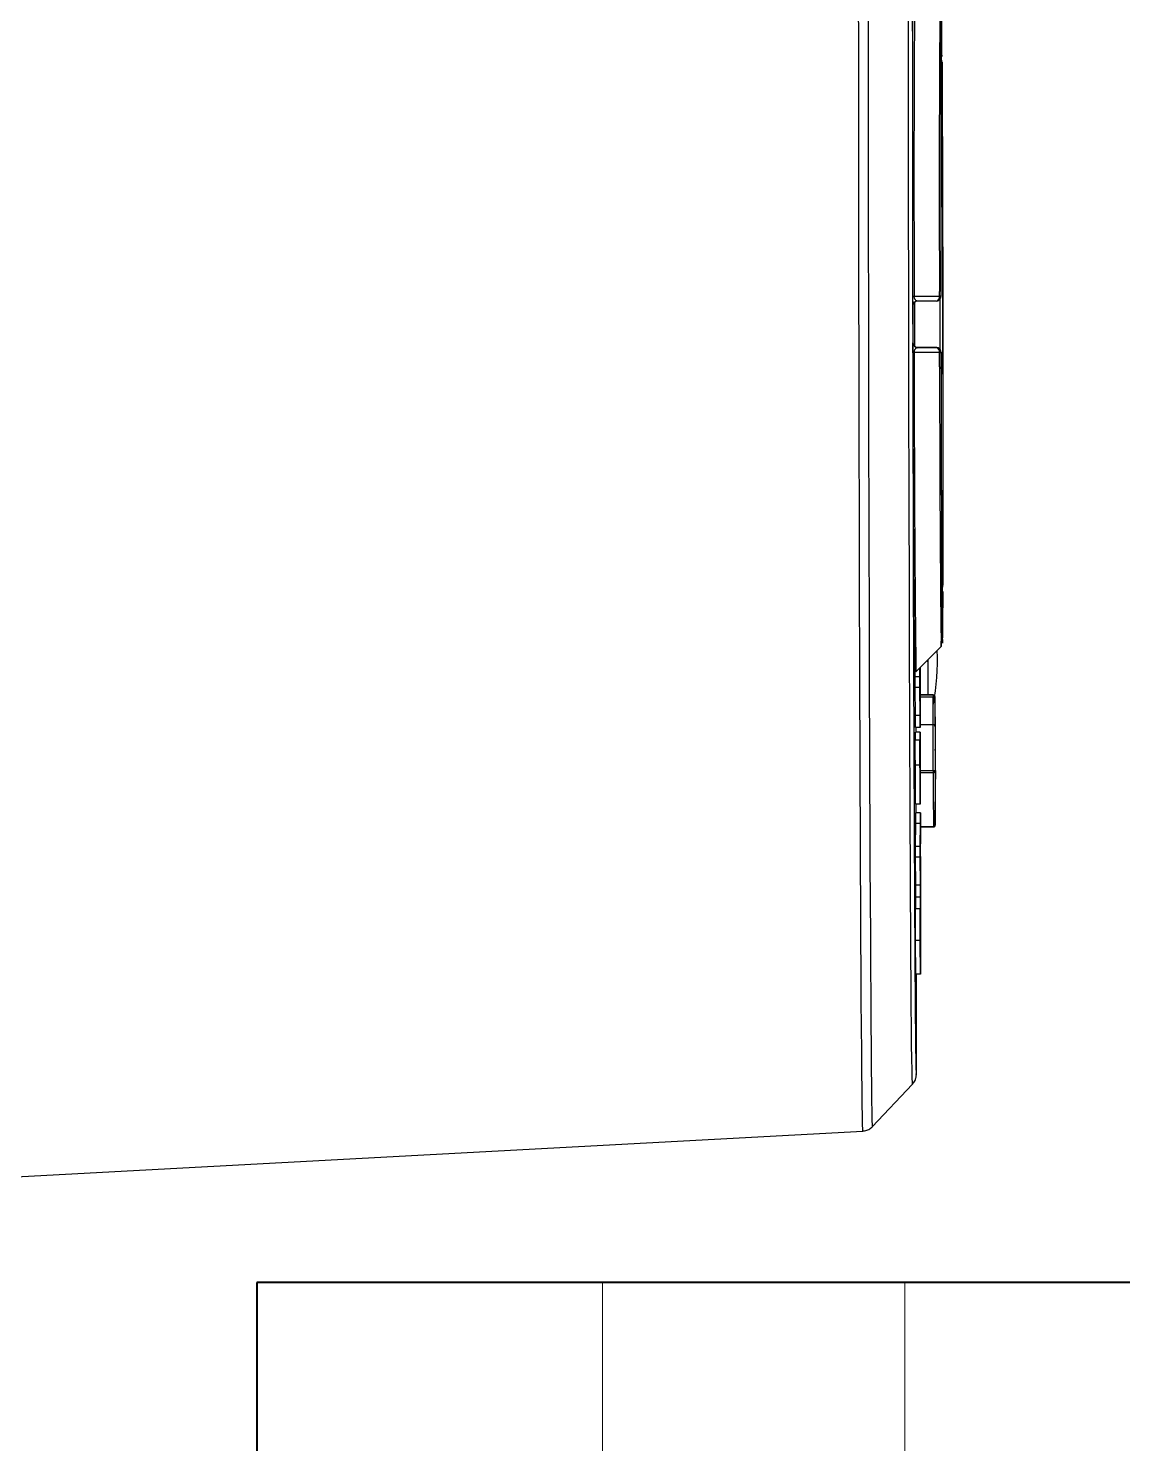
# Model space of a CAD drawing. Header units: millimetres. Extents: x 2104 to 4053, y 855 to 2233.
# Drawn here: x 3170.4 to 3288, y 1069.5 to 1221.5 of the extents above; entities that cross this region are included whole.
import ezdxf

# ---------------------------------------------------------------- set-up
doc = ezdxf.new("R2010")
doc.units = ezdxf.units.MM
for name, color, linetype, lineweight in [('AM_BOR', 7, 'Continuous', 50), ('粗实线', 7, 'Continuous', 40), ('细实线', 3, 'Continuous', 13)]:
    doc.layers.add(name, color=color, linetype=linetype, lineweight=lineweight)

# ---------------------------------------------------------------- blocks, each defined once
blk = doc.blocks.new('rA3')
at = {"layer": '粗实线'}
for p, q in [((568.384, 174.26), (568.384, 129.26)), ((748.384, 174.26), (568.384, 174.26))]:
    blk.add_line(p, q, dxfattribs=at)
at = {"layer": '细实线'}
for p, q in [((576.384, 174.26), (576.384, 149.26)), ((583.384, 174.26), (583.384, 149.26))]:
    blk.add_line(p, q, dxfattribs=at)

msp = doc.modelspace()

# ---------------------------------------------------------------- linework, layer by layer
at = {"color": 7, "linetype": 'Continuous', "lineweight": 25}
for p, q in [((3268.549, 1218.622), (3268.549, 1220.863)), ((3268.549, 1218.622), (3268.532, 1218.496)), ((3268.57, 1217.87), (3268.57, 1215.628)), ((3265.664, 1192.126), (3265.816, 1192.239)), ((3268.133, 1192.252), (3268.142, 1192.256)), ((3268.297, 1192.746), (3268.296, 1193.25)), ((3268.444, 1192.716), (3268.452, 1192.72)), ((3265.459, 1191.716), (3265.44, 1191.708)), ((3265.447, 1187.709), (3265.466, 1187.716)), ((3265.966, 1187.217), (3265.947, 1187.209)), ((3267.963, 1187.219), (3265.966, 1187.217)), ((3267.954, 1187.215), (3267.963, 1187.219)), ((3268.31, 1185.148), (3268.307, 1186.685)), ((3268.463, 1186.72), (3268.455, 1186.716)), ((3268.659, 1163.939), (3268.667, 1161.701)), ((3268.631, 1161.058), (3268.648, 1160.932)), ((3268.656, 1158.694), (3268.648, 1160.932)), ((3265.685, 1151.856), (3265.706, 1154.327)), ((3265.768, 1152.402), (3268.47, 1155.113)), ((3268.47, 1155.113), (3268.468, 1155.118)), ((3266.185, 1151.857), (3266.193, 1152.829)), ((3266.207, 1152.786), (3266.205, 1152.532)), ((3266.205, 1152.532), (3266.211, 1149.164)), ((3266.215, 1152.85), (3266.216, 1152.14)), ((3265.622, 1152.048), (3265.621, 1152.049)), ((3266.185, 1151.857), (3265.685, 1151.856)), ((3265.687, 1150.711), (3265.685, 1151.856)), ((3266.187, 1150.712), (3266.185, 1151.857)), ((3266.203, 1152.362), (3266.191, 1150.997)), ((3266.191, 1150.997), (3266.208, 1149.371)), ((3266.208, 1149.371), (3266.203, 1152.362)), ((3266.215, 1152.139), (3266.206, 1152.139)), ((3266.216, 1152.14), (3266.215, 1152.139)), ((3266.187, 1150.712), (3265.687, 1150.711)), ((3265.717, 1147.703), (3265.687, 1150.711)), ((3266.217, 1147.704), (3266.187, 1150.712)), ((3267.62, 1149.911), (3266.209, 1149.908)), ((3266.209, 1149.905), (3267.619, 1149.907)), ((3267.619, 1149.654), (3266.21, 1149.651)), ((3266.219, 1149.507), (3266.21, 1149.507)), ((3266.221, 1149.507), (3266.21, 1149.507)), ((3266.219, 1149.507), (3266.221, 1149.507)), ((3266.221, 1149.507), (3266.226, 1146.418)), ((3267.619, 1149.907), (3267.62, 1149.911)), ((3266.211, 1149.164), (3266.213, 1148.923)), ((3266.217, 1147.704), (3265.717, 1147.703)), ((3266.225, 1146.417), (3265.725, 1146.417)), ((3265.776, 1145.887), (3265.775, 1146.417)), ((3266.225, 1146.727), (3267.622, 1146.729)), ((3266.226, 1146.418), (3266.225, 1146.417)), ((3267.615, 1141.796), (3267.622, 1146.729)), ((3267.822, 1146.588), (3267.815, 1141.655)), ((3267.83, 1147.532), (3267.822, 1142.017)), ((3267.832, 1147.108), (3267.829, 1144.563)), ((3267.83, 1147.532), (3267.831, 1147.532)), ((3267.83, 1147.25), (3267.832, 1147.25)), ((3267.83, 1147.108), (3267.832, 1147.108)), ((3267.831, 1147.532), (3267.832, 1147.25)), ((3265.698, 1145.033), (3265.704, 1145.035)), ((3266.198, 1145.034), (3265.698, 1145.033)), ((3266.204, 1145.036), (3265.704, 1145.035)), ((3265.713, 1145.886), (3265.714, 1145.887)), ((3266.213, 1145.887), (3265.713, 1145.886)), ((3265.714, 1145.035), (3265.713, 1145.886)), ((3266.214, 1145.888), (3265.714, 1145.887)), ((3266.198, 1145.034), (3266.204, 1145.036)), ((3266.204, 1145.036), (3266.205, 1144.35)), ((3266.213, 1145.887), (3266.214, 1145.888)), ((3266.218, 1142.924), (3266.213, 1145.887)), ((3266.22, 1145.18), (3266.228, 1145.183)), ((3266.228, 1145.183), (3266.229, 1144.602)), ((3266.224, 1143.809), (3266.223, 1143.808)), ((3266.229, 1144.602), (3266.228, 1144.057)), ((3267.828, 1144.138), (3267.824, 1141.593)), ((3267.825, 1144.138), (3267.828, 1144.138)), ((3267.826, 1144.563), (3267.829, 1144.563)), ((3267.828, 1144.138), (3267.841, 1141.381)), ((3267.829, 1144.563), (3267.842, 1141.805)), ((3267.848, 1143.926), (3267.84, 1138.411)), ((3267.846, 1144.35), (3267.842, 1141.805)), ((3267.845, 1144.068), (3267.848, 1144.068)), ((3267.845, 1143.926), (3267.848, 1143.926)), ((3267.846, 1144.35), (3267.848, 1144.068)), ((3267.846, 1144.35), (3267.846, 1144.35)), ((3266.201, 1142.358), (3265.701, 1142.357)), ((3266.219, 1142.925), (3266.218, 1142.924)), ((3266.234, 1141.794), (3267.615, 1141.796)), ((3267.823, 1141.876), (3267.824, 1141.593)), ((3267.839, 1141.805), (3267.842, 1141.805)), ((3267.615, 1141.543), (3266.234, 1141.541)), ((3267.824, 1141.593), (3267.824, 1141.593)), ((3267.841, 1141.381), (3267.838, 1138.835)), ((3267.843, 1135.928), (3267.85, 1140.86)), ((3266.225, 1138.18), (3265.725, 1138.179)), ((3265.791, 1137.225), (3265.789, 1138.179)), ((3267.838, 1138.694), (3267.839, 1138.411)), ((3267.839, 1138.411), (3267.84, 1138.411)), ((3265.716, 1133.608), (3265.738, 1136.08)), ((3266.238, 1136.08), (3265.738, 1136.08)), ((3265.74, 1137.224), (3265.742, 1137.225)), ((3266.24, 1137.225), (3265.74, 1137.224)), ((3266.242, 1137.226), (3265.742, 1137.225)), ((3266.216, 1133.609), (3266.238, 1136.08)), ((3266.24, 1137.225), (3266.242, 1137.226)), ((3266.242, 1137.226), (3266.247, 1133.892)), ((3266.244, 1135.759), (3267.643, 1135.762)), ((3266.244, 1135.725), (3267.643, 1135.727)), ((3266.239, 1134.539), (3266.236, 1134.284)), ((3266.236, 1134.284), (3266.242, 1130.917)), ((3266.216, 1133.609), (3265.716, 1133.608)), ((3265.718, 1132.463), (3265.716, 1133.608)), ((3266.218, 1132.464), (3266.216, 1133.609)), ((3266.235, 1134.114), (3266.222, 1132.749)), ((3266.222, 1132.749), (3266.24, 1131.124)), ((3266.24, 1131.124), (3266.235, 1134.114)), ((3266.246, 1133.892), (3266.237, 1133.891)), ((3266.247, 1133.892), (3266.246, 1133.892)), ((3266.218, 1132.464), (3265.718, 1132.463)), ((3265.749, 1129.455), (3265.718, 1132.463)), ((3266.249, 1129.456), (3266.218, 1132.464)), ((3266.251, 1131.259), (3266.242, 1131.259)), ((3266.252, 1131.259), (3266.242, 1131.259)), ((3266.251, 1131.259), (3266.252, 1131.259)), ((3266.252, 1131.259), (3266.261, 1126.177)), ((3266.242, 1130.917), (3266.245, 1130.675)), ((3266.249, 1129.456), (3265.749, 1129.455)), ((3266.256, 1128.18), (3265.756, 1128.179)), ((3266.236, 1126.926), (3265.736, 1126.925)), ((3266.252, 1126.13), (3266.254, 1126.762)), ((3266.257, 1125.201), (3266.254, 1124.589)), ((3266.261, 1126.177), (3266.257, 1125.201)), ((3266.249, 1124.719), (3266.249, 1124.72)), ((3266.234, 1123.514), (3265.734, 1123.513)), ((3265.74, 1119.901), (3265.734, 1123.513)), ((3266.24, 1119.902), (3266.234, 1123.514)), ((3266.239, 1122.122), (3266.252, 1122.127)), ((3266.252, 1122.127), (3266.251, 1122.944)), ((3266.253, 1122.919), (3266.254, 1122.128)), ((3266.254, 1122.128), (3266.262, 1122.131)), ((3266.262, 1122.131), (3266.254, 1122.131)), ((3266.265, 1122.98), (3266.266, 1122.98)), ((3266.266, 1122.98), (3266.272, 1119.915)), ((3266.264, 1120.759), (3266.245, 1120.751)), ((3266.24, 1119.902), (3265.74, 1119.901)), ((3265.838, 1109.839), (3265.821, 1119.901)), ((3266.242, 1119.903), (3266.24, 1119.902)), ((3266.272, 1119.915), (3266.27, 1119.914)), ((3261.08, 1103.522), (3265.396, 1108.085)), ((3108.831, 1094.867), (3260.071, 1103.054))]:
    msp.add_line(p, q, dxfattribs=at)
at = {"color": 7, "linetype": 'Continuous', "lineweight": 25, "flags": 128}
for points in [[(3265.433, 1192.764), (3265.429, 1196.375), (3265.425, 1199.925), (3265.423, 1203.38), (3265.422, 1206.707), (3265.422, 1209.877), (3265.423, 1212.859), (3265.426, 1215.625), (3265.43, 1218.151), (3265.435, 1220.411), (3265.441, 1222.386), (3265.449, 1224.056), (3265.457, 1225.407), (3265.466, 1226.425), (3265.476, 1227.101), (3265.487, 1227.429), (3265.499, 1227.405), (3265.511, 1227.031), (3265.523, 1226.309), (3265.536, 1225.246), (3265.549, 1223.852)], [(3265.396, 1108.085), (3265.396, 1108.085), (3265.379, 1108.246), (3265.361, 1108.756), (3265.343, 1109.614), (3265.325, 1110.816), (3265.306, 1112.357), (3265.287, 1114.23), (3265.268, 1116.428), (3265.249, 1118.94), (3265.23, 1121.756), (3265.211, 1124.864), (3265.192, 1128.251), (3265.173, 1131.902), (3265.155, 1135.801), (3265.137, 1139.932), (3265.12, 1144.276), (3265.103, 1148.816), (3265.087, 1153.532), (3265.072, 1158.404), (3265.057, 1163.41), (3265.043, 1168.529), (3265.031, 1173.74), (3265.019, 1179.019), (3265.008, 1184.345), (3264.998, 1189.694), (3264.989, 1195.044), (3264.982, 1200.371), (3264.976, 1205.653), (3264.97, 1210.866), (3264.966, 1215.99), (3264.964, 1221.001), (3264.962, 1225.878)], [(3260.071, 1103.054), (3260.071, 1103.054), (3260.053, 1103.235), (3260.034, 1103.77), (3260.016, 1104.659), (3259.997, 1105.896), (3259.977, 1107.477), (3259.957, 1109.396), (3259.938, 1111.644), (3259.918, 1114.213), (3259.898, 1117.091), (3259.878, 1120.268), (3259.858, 1123.729), (3259.839, 1127.462), (3259.82, 1131.449), (3259.801, 1135.677), (3259.783, 1140.126), (3259.766, 1144.778), (3259.749, 1149.615), (3259.733, 1154.617), (3259.717, 1159.763), (3259.703, 1165.032), (3259.689, 1170.403), (3259.676, 1175.853), (3259.665, 1181.36), (3259.654, 1186.902), (3259.644, 1192.456), (3259.636, 1197.998), (3259.629, 1203.507), (3259.623, 1208.96), (3259.618, 1214.334), (3259.614, 1219.608), (3259.612, 1224.759)], [(3260.623, 1224.573), (3260.625, 1219.45), (3260.629, 1214.204), (3260.634, 1208.859), (3260.64, 1203.435), (3260.647, 1197.956), (3260.655, 1192.443), (3260.665, 1186.919), (3260.676, 1181.407), (3260.687, 1175.929), (3260.7, 1170.509), (3260.713, 1165.167), (3260.728, 1159.926), (3260.743, 1154.807), (3260.759, 1149.833), (3260.776, 1145.021), (3260.794, 1140.394), (3260.812, 1135.969), (3260.83, 1131.764), (3260.849, 1127.798), (3260.868, 1124.085), (3260.888, 1120.642), (3260.907, 1117.483), (3260.927, 1114.62), (3260.947, 1112.065), (3260.967, 1109.829), (3260.986, 1107.92), (3261.006, 1106.348), (3261.025, 1105.117), (3261.043, 1104.234), (3261.062, 1103.701), (3261.079, 1103.521), (3261.08, 1103.522)], [(3268.549, 1220.863), (3268.536, 1222.223), (3268.523, 1223.215), (3268.511, 1223.827), (3268.499, 1224.052), (3268.488, 1223.887), (3268.477, 1223.335), (3268.468, 1222.401), (3268.459, 1221.097), (3268.452, 1219.436), (3268.446, 1217.439), (3268.441, 1215.127), (3268.437, 1212.528), (3268.435, 1209.669), (3268.434, 1206.585), (3268.434, 1203.309), (3268.436, 1199.88), (3268.44, 1196.335), (3268.444, 1192.716)], [(3265.378, 1223.645), (3265.38, 1218.682), (3265.383, 1213.589), (3265.388, 1208.39), (3265.394, 1203.108), (3265.401, 1197.767), (3265.409, 1192.39), (3265.418, 1187.002), (3265.428, 1181.627), (3265.44, 1176.287), (3265.452, 1171.008), (3265.466, 1165.813), (3265.48, 1160.725), (3265.495, 1155.766), (3265.511, 1150.96), (3265.528, 1146.326), (3265.545, 1141.886), (3265.563, 1137.661), (3265.581, 1133.667), (3265.6, 1129.924), (3265.619, 1126.448), (3265.638, 1123.255), (3265.657, 1120.358), (3265.676, 1117.771), (3265.696, 1115.505), (3265.715, 1113.571), (3265.734, 1111.977), (3265.752, 1110.73), (3265.771, 1109.835), (3265.788, 1109.297), (3265.803, 1109.122)], [(3268.667, 1161.701), (3268.672, 1163.958), (3268.676, 1166.508), (3268.679, 1169.323), (3268.68, 1172.37), (3268.679, 1175.614), (3268.678, 1179.019), (3268.675, 1182.545), (3268.67, 1186.154), (3268.665, 1189.804), (3268.658, 1193.453), (3268.65, 1197.06), (3268.641, 1200.585), (3268.63, 1203.986), (3268.62, 1207.226), (3268.608, 1210.267), (3268.596, 1213.076), (3268.583, 1215.62), (3268.57, 1217.87)], [(3268.57, 1215.628), (3268.582, 1213.545), (3268.593, 1211.196), (3268.605, 1208.606), (3268.615, 1205.806), (3268.625, 1202.826), (3268.634, 1199.7), (3268.643, 1196.463), (3268.65, 1193.151), (3268.656, 1189.801), (3268.662, 1186.45), (3268.666, 1183.136), (3268.669, 1179.897), (3268.67, 1176.768), (3268.67, 1173.784), (3268.669, 1170.979), (3268.667, 1168.384), (3268.664, 1166.029), (3268.659, 1163.939)], [(3265.466, 1187.711), (3265.466, 1187.86), (3265.465, 1188.479), (3265.464, 1189.097), (3265.463, 1189.716), (3265.462, 1190.335), (3265.461, 1190.954), (3265.46, 1191.572), (3265.459, 1192.19)], [(3265.581, 1192.736), (3267.102, 1192.742), (3268.297, 1192.746)], [(3265.655, 1187.325), (3265.654, 1188.092), (3265.648, 1191.495), (3265.647, 1192.111)], [(3267.945, 1192.215), (3266.822, 1192.212), (3265.939, 1192.209)], [(3268.371, 1186.898), (3268.366, 1189.799), (3268.361, 1192.437)], [(3268.307, 1186.685), (3266.786, 1186.681), (3265.592, 1186.679)], [(3265.947, 1187.209), (3267.071, 1187.213), (3267.954, 1187.215)], [(3268.455, 1186.716), (3268.462, 1183.098), (3268.471, 1179.556), (3268.481, 1176.13), (3268.492, 1172.859), (3268.504, 1169.779), (3268.516, 1166.927), (3268.528, 1164.333), (3268.541, 1162.029), (3268.554, 1160.04), (3268.567, 1158.388), (3268.58, 1157.092), (3268.593, 1156.167), (3268.605, 1155.624), (3268.617, 1155.469), (3268.628, 1155.703), (3268.638, 1156.324), (3268.648, 1157.325), (3268.656, 1158.694)], [(3268.648, 1160.932), (3268.64, 1159.696), (3268.632, 1158.797), (3268.631, 1158.747)], [(3267.831, 1147.532), (3267.831, 1147.545), (3267.831, 1147.554), (3267.83, 1147.56), (3267.83, 1147.562), (3267.83, 1147.56), (3267.83, 1147.554), (3267.83, 1147.545), (3267.83, 1147.532)], [(3267.846, 1144.35), (3267.846, 1144.363), (3267.846, 1144.372), (3267.846, 1144.378), (3267.846, 1144.38), (3267.846, 1144.378), (3267.846, 1144.372), (3267.846, 1144.363), (3267.846, 1144.35)], [(3267.855, 1141.796), (3267.856, 1141.798), (3267.857, 1141.767), (3267.858, 1141.681)], [(3267.815, 1141.655), (3267.811, 1141.633), (3267.8, 1141.612), (3267.781, 1141.593), (3267.756, 1141.576), (3267.726, 1141.562), (3267.691, 1141.552), (3267.654, 1141.545), (3267.615, 1141.543)], [(3267.824, 1141.593), (3267.824, 1141.58), (3267.824, 1141.571), (3267.824, 1141.565), (3267.824, 1141.563), (3267.824, 1141.565), (3267.824, 1141.571), (3267.824, 1141.58), (3267.824, 1141.593)], [(3267.853, 1141.633), (3267.855, 1141.642), (3267.858, 1141.681)], [(3267.853, 1141.635), (3267.855, 1141.643), (3267.858, 1141.681)], [(3267.839, 1138.411), (3267.84, 1138.398), (3267.84, 1138.389), (3267.84, 1138.383), (3267.84, 1138.381), (3267.84, 1138.383), (3267.84, 1138.389), (3267.84, 1138.398), (3267.84, 1138.411)], [(3265.803, 1109.122), (3265.806, 1109.118), (3265.822, 1109.299), (3265.838, 1109.839)]]:
    msp.add_lwpolyline(points, dxfattribs=at)
at = {"color": 7, "linetype": 'Continuous', "lineweight": 25}
for centre, radius, start, end in [((6034.651, 1205.22), 2769.098, 179.547097, 180.258305), ((5504.356, 1204.985), 2236.091, 179.502437, 180.300687), ((5484.057, 1203.276), 2215.63, 179.529309, 180.272985), ((3264.23, 1221.011), 4.298, 357.5452, 6.23459), ((3017.261, 1216.869), 251.294, 0.39955, 0.90225), ((3268.368, 1217.843), 0.204, 7.61896, 62.28189), ((3268.07, 1217.869), 0.5, 0.35633, 38.11251), ((3265.562, 1193.041), 0.305, 245.02419, 273.52047), ((3265.94, 1191.709), 0.5, 90.09857, 180.09888), ((3267.849, 1192.661), 0.456, 282.18371, 10.8145), ((3267.944, 1192.715), 0.5, 270.09857, 0.09888), ((3268.315, 1192.46), 0.287, 63.19188, 93.66199), ((3265.947, 1187.709), 0.5, 180.09864, 270.09834), ((5860.491, 1182.605), 2595.05, 179.910713, 180.674669), ((3265.574, 1186.382), 0.297, 86.61725, 115.90438), ((5635.841, 1181.735), 2370.254, 179.880493, 180.709083), ((3267.858, 1186.768), 0.457, 349.43053, 77.87658), ((3267.955, 1186.715), 0.5, 0.09864, 90.09834), ((3268.324, 1186.964), 0.28, 266.48606, 297.72202), ((5477.915, 1183.797), 2209.454, 179.924204, 180.667867), ((5802.483, 1183.454), 2534.173, 179.961707, 180.640675), ((3268.464, 1161.727), 0.205, 297.93947, 352.6439), ((3268.167, 1161.7), 0.5, 321.98455, 359.84206), ((3263.977, 1158.527), 4.659, 354.03002, 2.69916), ((3201.341, 1157.514), 67.172, 357.95233, 0.58995), ((3179.916, 1154.916), 85.754, 358.08312, 0.52304), ((3243.572, 1153.536), 24.5, 349.14935, 2.69032), ((5217.218, 1156.833), 1950.196, 180.09313, 180.203408), ((5236.333, 1156.883), 1969.308, 180.093574, 180.202875), ((3290.477, 1149.767), 22.858, 179.64804, 180.28338), ((3267.619, 1149.707), 0.2, 0.11705, 90.10991), ((3267.665, 1149.883), 0.234, 258.66718, 311.42285), ((2476.836, 1147.486), 790.786, 359.94516, 0.157059), ((2424.318, 1147.395), 843.505, 359.94516, 0.157059), ((2666.292, 1142.768), 601.568, 359.896412, 0.660921), ((3267.647, 1146.552), 0.179, 11.69361, 98.09412), ((3241.496, 1147.134), 26.336, 359.94466, 0.25233), ((3241.511, 1143.952), 26.336, 359.94466, 0.25233), ((3321.891, 1141.747), 54.276, 179.94747, 180.21494), ((3267.64, 1141.619), 0.179, 11.69361, 98.09412), ((3294.159, 1141.991), 26.336, 179.94466, 180.25233), ((3317.112, 1141.053), 49.263, 179.1351, 180.2239), ((5640.816, 1150.195), 2373.217, 180.208878, 180.348456), ((5618.94, 1150.227), 2351.141, 180.208878, 180.348456), ((3294.174, 1138.81), 26.336, 179.94466, 180.25233), ((3267.658, 1135.947), 0.186, 265.27935, 354.11296), ((3267.643, 1135.927), 0.2, 270.09849, 359.91832), ((3268.669, 1135.757), 1.026, 179.73008, 181.64408), ((3264.338, 1109.837), 1.5, 358.75998, 0.09872)]:
    msp.add_arc(centre, radius, start, end, dxfattribs=at)
for points, knots in [([(3265.44, 1191.708), (3265.439, 1191.72), (3265.438, 1191.742), (3265.436, 1191.934), (3265.435, 1192.214), (3265.434, 1192.516), (3265.434, 1192.681), (3265.433, 1192.764)], [0, 0, 0, 0, 0.2502314, 0.5000296, 0.7491734, 0.874662, 1, 1, 1, 1]), ([(3265.569, 1192.031), (3265.595, 1192.059), (3265.645, 1192.115), (3265.708, 1192.148), (3265.739, 1192.165)], [0, 0, 0, 0, 0.5004437, 1, 1, 1, 1]), ([(3265.939, 1192.209), (3265.898, 1192.215), (3265.818, 1192.225), (3265.721, 1192.302), (3265.653, 1192.401), (3265.613, 1192.492), (3265.589, 1192.588), (3265.58, 1192.673), (3265.581, 1192.715), (3265.581, 1192.736)], [0, 0, 0, 0, 0.28654563, 0.56106869, 0.68919014, 0.8054766, 0.90650496, 0.95317639, 1, 1, 1, 1]), ([(3268.165, 1192.266), (3268.206, 1192.289), (3268.293, 1192.339), (3268.378, 1192.446), (3268.44, 1192.574), (3268.448, 1192.666), (3268.452, 1192.72)], [0, 0, 0, 0, 0.2335598, 0.4987543, 0.7053199, 1, 1, 1, 1]), ([(3265.444, 1186.649), (3265.444, 1186.732), (3265.444, 1186.898), (3265.444, 1187.2), (3265.444, 1187.481), (3265.445, 1187.673), (3265.446, 1187.697), (3265.447, 1187.709)], [0, 0, 0, 0, 0.1253862, 0.2510607, 0.5003133, 0.7501156, 1, 1, 1, 1]), ([(3265.966, 1187.217), (3265.895, 1187.225), (3265.787, 1187.238), (3265.657, 1187.317), (3265.603, 1187.375), (3265.577, 1187.402)], [0, 0, 0, 0, 0.4990701, 0.7628027, 1, 1, 1, 1]), ([(3265.592, 1186.679), (3265.591, 1186.7), (3265.59, 1186.742), (3265.599, 1186.827), (3265.622, 1186.923), (3265.663, 1187.015), (3265.73, 1187.115), (3265.826, 1187.193), (3265.906, 1187.204), (3265.947, 1187.209)], [0, 0, 0, 0, 0.0469095, 0.0936327, 0.1947106, 0.3110168, 0.4391204, 0.7135016, 1, 1, 1, 1]), ([(3268.174, 1187.173), (3268.143, 1187.185), (3268.075, 1187.213), (3268.002, 1187.217), (3267.963, 1187.219)], [0, 0, 0, 0, 0.4553313, 1, 1, 1, 1]), ([(3268.463, 1186.72), (3268.458, 1186.773), (3268.45, 1186.865), (3268.387, 1186.993), (3268.302, 1187.1), (3268.215, 1187.149), (3268.174, 1187.173)], [0, 0, 0, 0, 0.2946467, 0.5012456, 0.7664226, 1, 1, 1, 1]), ([(3265.668, 1162.663), (3265.664, 1162.662), (3265.656, 1162.662), (3265.646, 1162.656), (3265.645, 1162.648), (3265.644, 1162.642)], [0, 0, 0, 0, 0.2172611, 0.4477367, 1, 1, 1, 1]), ([(3266.215, 1152.139), (3266.214, 1152.256), (3266.214, 1152.49), (3266.213, 1152.77), (3266.213, 1152.842), (3266.213, 1152.848)], [0, 0, 0, 0, 0.4795717, 0.9562726, 1, 1, 1, 1]), ([(3266.218, 1148.609), (3266.219, 1148.617), (3266.219, 1148.633), (3266.22, 1148.969), (3266.219, 1149.302), (3266.219, 1149.507)], [0, 0, 0, 0, 0.2808814, 0.5588569, 1, 1, 1, 1]), ([(3266.213, 1148.923), (3266.214, 1148.833), (3266.216, 1148.673), (3266.217, 1148.629), (3266.218, 1148.609)], [0, 0, 0, 0, 0.5603886, 1, 1, 1, 1]), ([(3265.725, 1146.417), (3265.724, 1146.606), (3265.723, 1146.987), (3265.72, 1147.395), (3265.718, 1147.586), (3265.717, 1147.703)], [0, 0, 0, 0, 0.277759, 0.5582123, 1, 1, 1, 1]), ([(3266.225, 1146.417), (3266.224, 1146.607), (3266.223, 1146.988), (3266.22, 1147.396), (3266.218, 1147.587), (3266.217, 1147.704)], [0, 0, 0, 0, 0.277759, 0.5582123, 1, 1, 1, 1]), ([(3265.701, 1142.357), (3265.701, 1142.863), (3265.699, 1143.765), (3265.698, 1144.645), (3265.698, 1145.033)], [0, 0, 0, 0, 0.5599154, 1, 1, 1, 1]), ([(3266.201, 1142.358), (3266.201, 1142.863), (3266.199, 1143.766), (3266.198, 1144.646), (3266.198, 1145.034)], [0, 0, 0, 0, 0.5599154, 1, 1, 1, 1]), ([(3266.214, 1145.888), (3266.214, 1145.776), (3266.215, 1145.552), (3266.216, 1145.304), (3266.218, 1145.175), (3266.219, 1145.178), (3266.22, 1145.18)], [0, 0, 0, 0, 0.1867494, 0.3723338, 0.5591229, 1, 1, 1, 1]), ([(3266.205, 1144.35), (3266.205, 1144.261), (3266.203, 1144.082), (3266.202, 1143.581), (3266.203, 1142.91), (3266.203, 1142.484), (3266.204, 1142.271)], [0, 0, 0, 0, 0.2807684, 0.5596325, 0.7793612, 1, 1, 1, 1]), ([(3266.223, 1143.808), (3266.222, 1143.804), (3266.221, 1143.797), (3266.219, 1143.736), (3266.219, 1143.369), (3266.219, 1143.073), (3266.219, 1142.925)], [0, 0, 0, 0, 0.2814958, 0.5616084, 0.7793283, 1, 1, 1, 1]), ([(3266.231, 1142.141), (3266.231, 1142.382), (3266.23, 1142.862), (3266.228, 1143.49), (3266.226, 1143.779), (3266.225, 1143.799), (3266.224, 1143.809)], [0, 0, 0, 0, 0.2811486, 0.5595012, 0.7791204, 1, 1, 1, 1]), ([(3266.228, 1144.057), (3266.23, 1143.676), (3266.232, 1142.995), (3266.233, 1142.224), (3266.234, 1141.884)], [0, 0, 0, 0, 0.559112, 1, 1, 1, 1]), ([(3265.725, 1138.179), (3265.722, 1138.222), (3265.718, 1138.309), (3265.711, 1139.206), (3265.705, 1140.705), (3265.702, 1141.806), (3265.701, 1142.357)], [0, 0, 0, 0, 0.2808621, 0.5603944, 0.779988, 1, 1, 1, 1]), ([(3266.225, 1138.18), (3266.222, 1138.223), (3266.218, 1138.31), (3266.211, 1139.207), (3266.205, 1140.706), (3266.202, 1141.807), (3266.201, 1142.358)], [0, 0, 0, 0, 0.2808621, 0.5603944, 0.779988, 1, 1, 1, 1]), ([(3266.204, 1142.271), (3266.204, 1142.035), (3266.205, 1141.564), (3266.208, 1140.736), (3266.212, 1140.084), (3266.217, 1139.735), (3266.22, 1139.704), (3266.222, 1139.689)], [0, 0, 0, 0, 0.1250099, 0.2499863, 0.4986889, 0.7491401, 1, 1, 1, 1]), ([(3266.222, 1139.689), (3266.223, 1139.703), (3266.226, 1139.732), (3266.23, 1140.014), (3266.232, 1140.605), (3266.233, 1141.433), (3266.232, 1141.905), (3266.231, 1142.141)], [0, 0, 0, 0, 0.2509733, 0.5016441, 0.7501459, 0.874991, 1, 1, 1, 1]), ([(3266.234, 1141.884), (3266.235, 1141.287), (3266.236, 1140.39), (3266.236, 1139.413), (3266.234, 1138.697), (3266.23, 1138.246), (3266.227, 1138.202), (3266.225, 1138.18)], [0, 0, 0, 0, 0.2489102, 0.3740533, 0.4992899, 0.7492242, 1, 1, 1, 1]), ([(3265.738, 1136.08), (3265.739, 1136.181), (3265.74, 1136.322), (3265.741, 1136.792), (3265.741, 1137.08), (3265.74, 1137.224)], [0, 0, 0, 0, 0.5606419, 0.7798878, 1, 1, 1, 1]), ([(3266.238, 1136.08), (3266.239, 1136.182), (3266.24, 1136.323), (3266.241, 1136.792), (3266.241, 1137.081), (3266.24, 1137.225)], [0, 0, 0, 0, 0.5606419, 0.7798878, 1, 1, 1, 1]), ([(3266.242, 1134.78), (3266.241, 1134.757), (3266.24, 1134.714), (3266.239, 1134.592), (3266.239, 1134.539)], [0, 0, 0, 0, 0.559614, 1, 1, 1, 1]), ([(3266.246, 1133.892), (3266.246, 1134.012), (3266.245, 1134.251), (3266.244, 1134.582), (3266.243, 1134.768), (3266.242, 1134.776), (3266.242, 1134.78)], [0, 0, 0, 0, 0.2811955, 0.5607077, 0.7796524, 1, 1, 1, 1]), ([(3266.25, 1130.362), (3266.25, 1130.37), (3266.251, 1130.385), (3266.251, 1130.721), (3266.251, 1131.054), (3266.251, 1131.259)], [0, 0, 0, 0, 0.28088141, 0.55885689, 1, 1, 1, 1]), ([(3266.245, 1130.675), (3266.246, 1130.586), (3266.247, 1130.426), (3266.249, 1130.381), (3266.25, 1130.362)], [0, 0, 0, 0, 0.5603886, 1, 1, 1, 1]), ([(3265.756, 1128.179), (3265.755, 1128.367), (3265.754, 1128.744), (3265.752, 1129.148), (3265.75, 1129.339), (3265.749, 1129.455)], [0, 0, 0, 0, 0.2779893, 0.5583685, 1, 1, 1, 1]), ([(3265.755, 1126.925), (3265.755, 1127.06), (3265.756, 1127.266), (3265.756, 1127.731), (3265.756, 1128.029), (3265.756, 1128.179)], [0, 0, 0, 0, 0.4844653, 0.7419878, 1, 1, 1, 1]), ([(3266.256, 1128.18), (3266.255, 1128.367), (3266.254, 1128.745), (3266.252, 1129.149), (3266.25, 1129.34), (3266.249, 1129.456)], [0, 0, 0, 0, 0.2779893, 0.5583685, 1, 1, 1, 1]), ([(3266.254, 1126.762), (3266.255, 1126.923), (3266.256, 1127.165), (3266.257, 1127.669), (3266.256, 1128.009), (3266.256, 1128.18)], [0, 0, 0, 0, 0.5008588, 0.7500558, 1, 1, 1, 1]), ([(3265.734, 1123.513), (3265.734, 1123.917), (3265.732, 1124.723), (3265.732, 1125.715), (3265.732, 1126.366), (3265.733, 1126.838), (3265.735, 1126.89), (3265.736, 1126.925)], [0, 0, 0, 0, 0.2507387, 0.5006348, 0.6258254, 0.7509246, 1, 1, 1, 1]), ([(3266.234, 1123.514), (3266.234, 1123.919), (3266.232, 1124.723), (3266.232, 1125.712), (3266.232, 1126.363), (3266.233, 1126.705), (3266.234, 1126.89), (3266.236, 1126.913), (3266.236, 1126.926)], [0, 0, 0, 0, 0.2506607, 0.49794369, 0.62505009, 0.74850346, 0.86304556, 1, 1, 1, 1]), ([(3266.236, 1126.926), (3266.237, 1126.896), (3266.24, 1126.839), (3266.243, 1126.364), (3266.246, 1125.628), (3266.248, 1125.041), (3266.249, 1124.719)], [0, 0, 0, 0, 0.25974729, 0.49885509, 0.72623824, 1, 1, 1, 1]), ([(3266.24, 1125.417), (3266.239, 1125.399), (3266.237, 1125.371), (3266.236, 1125.123), (3266.236, 1124.834), (3266.235, 1124.466), (3266.236, 1123.912), (3266.237, 1123.47), (3266.237, 1123.179)], [0, 0, 0, 0, 0.2489128, 0.3771277, 0.4994141, 0.6203197, 0.749749, 1, 1, 1, 1]), ([(3266.251, 1122.944), (3266.25, 1123.266), (3266.249, 1123.75), (3266.248, 1124.365), (3266.246, 1124.767), (3266.244, 1125.086), (3266.242, 1125.369), (3266.241, 1125.398), (3266.24, 1125.417)], [0, 0, 0, 0, 0.2508102, 0.3774947, 0.5007393, 0.621995, 0.7507204, 1, 1, 1, 1]), ([(3266.249, 1124.72), (3266.249, 1124.88), (3266.249, 1125.195), (3266.25, 1125.705), (3266.251, 1125.959), (3266.252, 1126.13)], [0, 0, 0, 0, 0.254228, 0.4964433, 1, 1, 1, 1]), ([(3266.254, 1124.589), (3266.254, 1124.413), (3266.253, 1124.192), (3266.252, 1123.767), (3266.252, 1123.406), (3266.253, 1123.115), (3266.253, 1122.919)], [0, 0, 0, 0, 0.5004629, 0.6280323, 0.7495371, 1, 1, 1, 1]), ([(3266.237, 1123.179), (3266.237, 1123.002), (3266.238, 1122.65), (3266.239, 1122.298), (3266.239, 1122.122)], [0, 0, 0, 0, 0.5000661, 1, 1, 1, 1]), ([(3266.262, 1122.131), (3266.263, 1122.123), (3266.264, 1122.114), (3266.265, 1122.269), (3266.265, 1122.363), (3266.265, 1122.596), (3266.265, 1122.826), (3266.265, 1122.98)], [0, 0, 0, 0, 0.50044501, 0.56652681, 0.62576581, 0.75032225, 1, 1, 1, 1]), ([(3266.245, 1120.751), (3266.244, 1120.749), (3266.243, 1120.745), (3266.242, 1120.71), (3266.242, 1120.554), (3266.241, 1120.289), (3266.242, 1120.057), (3266.242, 1119.903)], [0, 0, 0, 0, 0.2497875, 0.4986891, 0.623422, 0.7479725, 1, 1, 1, 1]), ([(3266.27, 1119.914), (3266.27, 1120.068), (3266.269, 1120.299), (3266.268, 1120.566), (3266.266, 1120.796), (3266.265, 1120.775), (3266.264, 1120.759)], [0, 0, 0, 0, 0.25077927, 0.37643473, 0.50023154, 1, 1, 1, 1]), ([(3265.402, 1108.104), (3265.456, 1108.163), (3265.576, 1108.294), (3265.68, 1108.504), (3265.744, 1108.677), (3265.779, 1108.816), (3265.799, 1108.934), (3265.81, 1109.043), (3265.821, 1109.215), (3265.83, 1109.453), (3265.836, 1109.733), (3265.838, 1109.804)], [0, 0, 0, 0, 0.0230388, 0.0518609, 0.0772407, 0.1069632, 0.156677, 0.2451322, 0.4110496, 0.8513138, 1, 1, 1, 1]), ([(3260.072, 1103.079), (3260.176, 1103.081), (3260.444, 1103.087), (3260.804, 1103.274), (3261.064, 1103.483), (3261.149, 1103.607), (3261.167, 1103.632)], [0, 0, 0, 0, 0.2388697, 0.6104682, 0.9186956, 1, 1, 1, 1])]:
    msp.add_open_spline(points, degree=3, knots=knots, dxfattribs=at)
for points in [[(3265.459, 1191.716), (3265.464, 1191.773), (3265.474, 1191.888), (3265.537, 1191.983), (3265.569, 1192.031)], [(3265.577, 1187.402), (3265.545, 1187.45), (3265.481, 1187.545), (3265.471, 1187.659), (3265.466, 1187.716)]]:
    msp.add_open_spline(points, degree=3, dxfattribs=at)

# ---------------------------------------------------------------- block references
at = {"layer": 'AM_BOR', "xscale": 4.640625, "yscale": 4.640625, "zscale": 4.640625}
msp.add_blockref('rA3', (557.304, 278.129), dxfattribs=at)

doc.saveas('drawing.dxf')
